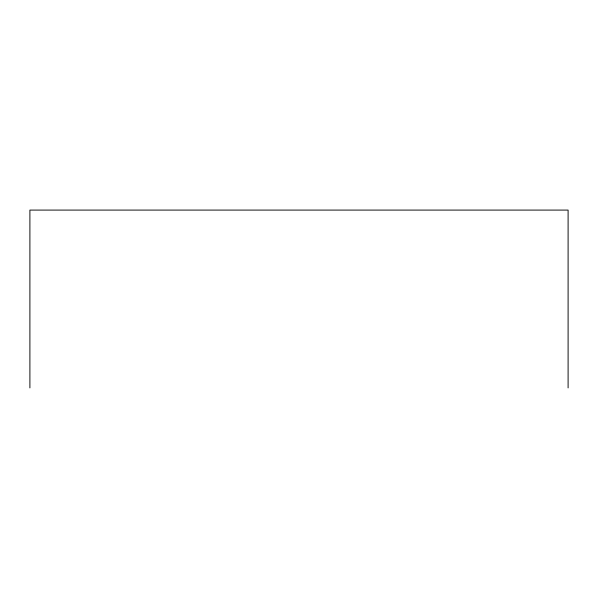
<?xml version="1.0" encoding="UTF-8"?>
<svg xmlns="http://www.w3.org/2000/svg" width="598" height="598" viewBox="0 0 598 598"><rect width="100%" height="100%" fill="white"/><g stroke="black" fill="none" stroke-linecap="round" stroke-linejoin="round"><path stroke-width="0.9" d="M568.1 387.915L568.1 210.085L29.9 210.085L29.9 387.915"/></g></svg>
